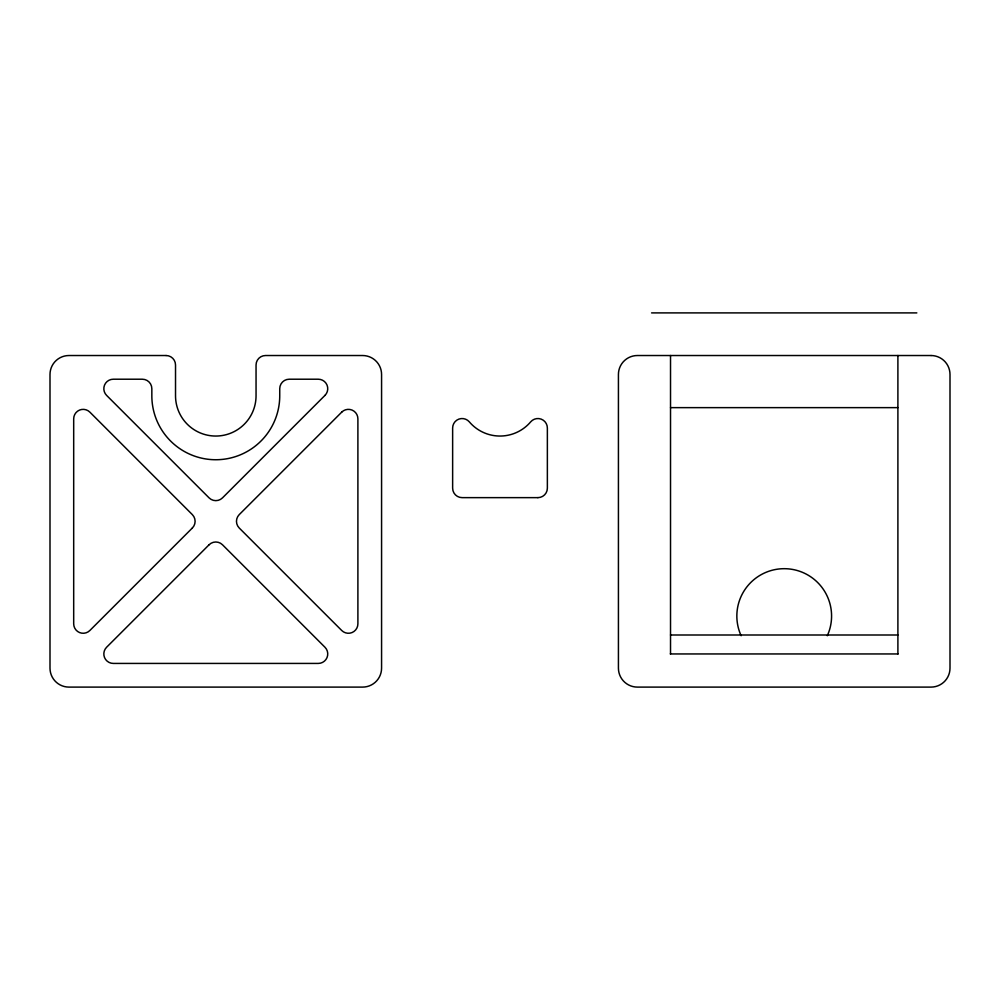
<?xml version="1.0" encoding="UTF-8"?>
<svg xmlns="http://www.w3.org/2000/svg" width="1000" height="1000" viewBox="0 0 1000 1000"><rect width="100%" height="100%" fill="white"/><g stroke="black" fill="none" stroke-linecap="round" stroke-linejoin="round"><path stroke-width="1.5" d="M651.575 312.9L916.838 312.9M670.525 407.638L897.9 407.638M670.525 635L897.9 635M670.3 653.95L898.112 653.95M897.9 355.525L897.9 653.95M670.525 355.525L670.525 653.95M741.125 635.725A47.362 47.362 0 0 1 784.212 568.688A47.362 47.362 0 0 1 827.3 635.725M192.338 528.013L89.862 630.5A9.475 9.475 0 0 1 73.688 623.8L73.688 418.825A9.475 9.475 0 0 1 89.862 412.125L192.338 514.612A9.475 9.475 0 0 1 192.338 528.013M324.975 395.387L222.488 497.875A9.475 9.475 0 0 1 209.088 497.875L106.6 395.387A9.475 9.475 0 0 1 113.3 379.212L142.363 379.212A9.475 9.475 0 0 1 151.838 388.688L151.838 395.788A63.95 63.95 0 0 0 215.787 459.738A63.95 63.95 0 0 0 279.738 395.788L279.738 388.688A9.475 9.475 0 0 1 289.212 379.212L318.275 379.212A9.475 9.475 0 0 1 324.975 395.387M209.088 544.763L106.6 647.25A9.475 9.475 0 0 0 113.3 663.425L318.275 663.425A9.475 9.475 0 0 0 324.975 647.25L222.488 544.763A9.475 9.475 0 0 0 209.088 544.763M341.725 412.125L239.237 514.612A9.475 9.475 0 0 0 239.237 528.013L341.725 630.5A9.475 9.475 0 0 0 357.9 623.8L357.9 418.825A9.475 9.475 0 0 0 341.725 412.125M166.05 355.525L68.95 355.525A18.95 18.95 0 0 0 50 374.475L50 668.162A18.95 18.95 0 0 0 68.95 687.1L362.638 687.1A18.95 18.95 0 0 0 381.575 668.162L381.575 374.475A18.95 18.95 0 0 0 362.638 355.525L265.525 355.525A9.475 9.475 0 0 0 256.05 365L256.05 395.788A40.263 40.263 0 0 1 215.787 436.05A40.263 40.263 0 0 1 175.525 395.788L175.525 365A9.475 9.475 0 0 0 166.05 355.525M931.05 355.525L637.362 355.525A18.95 18.95 0 0 0 618.425 374.475L618.425 668.162A18.95 18.95 0 0 0 637.362 687.1L931.05 687.1A18.95 18.95 0 0 0 950 668.162L950 374.475A18.95 18.95 0 0 0 931.05 355.525M537.9 497.638L462.1 497.638A9.475 9.475 0 0 1 452.638 488.162L452.638 428A9.475 9.475 0 0 1 469.325 421.863A40.263 40.263 0 0 0 530.675 421.863A9.475 9.475 0 0 1 547.362 428L547.362 488.162A9.475 9.475 0 0 1 537.9 497.638"/></g></svg>
